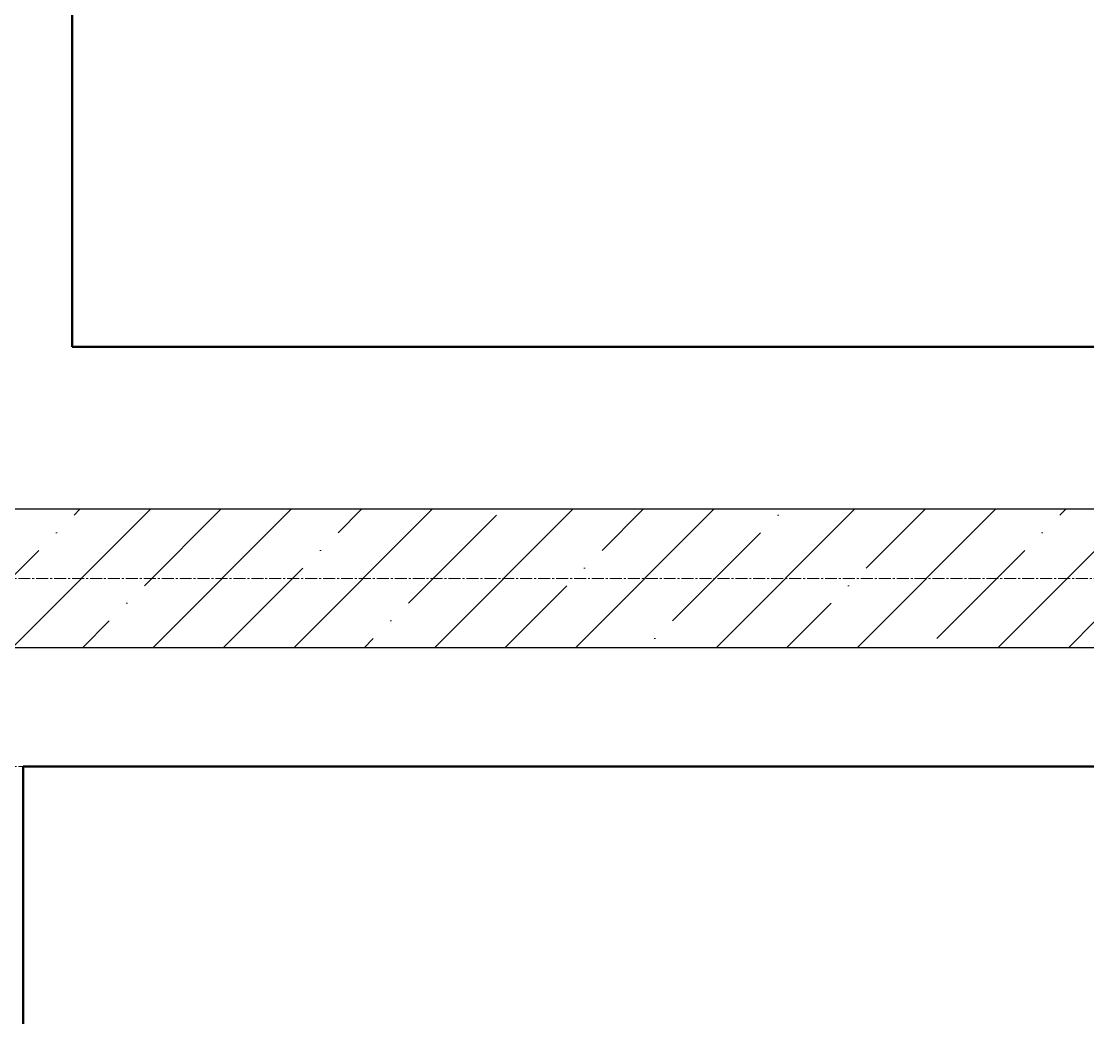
# Model space of a CAD drawing. Header units: millimetres. Extents: x -7155 to 483283, y -227682 to 148426.
# Drawn here: x 337 to 2037, y 26000 to 27587 of the extents above; entities that cross this region are included whole.
import ezdxf

# ---------------------------------------------------------------- set-up
doc = ezdxf.new("R2010")
doc.units = ezdxf.units.MM
doc.linetypes.add('CENTER2', pattern=[28.575, 19.05, -3.175, 3.175, -3.175])
doc.layers.add('АР_Оси_РД_100', color=7, linetype='Continuous', lineweight=0, true_color=0x525252)
doc.layers.add('РД_Оси_100', color=7, linetype='Continuous', lineweight=0, true_color=0x525252)
doc.layers.add('АР_Стены ЖБ', color=7, linetype='Continuous', lineweight=30)
doc.layers.add('АР_Штриховка', color=8, linetype='Continuous', lineweight=0)

# ---------------------------------------------------------------- blocks, each defined once
blk = doc.blocks.new('СОШ_2200_АР_ОСИ_М100_28.05.24')
at = {"layer": 'АР_Оси_РД_100', "linetype": 'CENTER2'}
for points in [[(29555, 26700), (-5454.958, 26700), (-5954.958, 26850)], [(29555, 26400), (-5454.958, 26400), (-5954.958, 26250)]]:
    blk.add_lwpolyline(points, dxfattribs=at)

msp = doc.modelspace()

# ---------------------------------------------------------------- hatches: boundary and pattern name
at = {"layer": 'АР_Штриховка', "linetype": 'Continuous', "lineweight": 5, "true_color": 0x000000}
h = msp.add_hatch(dxfattribs=at)
h.set_pattern_fill('ANSI35', color=18, scale=25, angle=6.1e-21, style=0)
h.paths.add_polyline_path([(120, 26810), (120, 26590), (6700, 26590), (6700, 26810)], flags=0)

# ---------------------------------------------------------------- linework, layer by layer
at = {"color": 1, "lineweight": 50}
msp.add_lwpolyline([(12013, 13770), (8049, 13770), (8049, 23114), (8049, 23114), (340.2, 23121.1), (340.2, 26400), (8107, 26400), (8107, 38493), (11900, 38493), (11906.3, 33940.1), (11084, 33940.1), (11084, 32130), (11084, 25094), (20554, 25094), (20520, 26066), (26487, 26066), (26487, 25653), (27232, 25653), (27232, 22077), (26434, 22077), (26434, 21700), (11906, 21700), (11906, 13770)], dxfattribs=at)
msp.add_lwpolyline([(418, 27069), (7401, 27069), (7401, 35594), (418, 35594)], close=True, dxfattribs=at)
at = {"layer": 'АР_Стены ЖБ', "color": 18, "linetype": 'Continuous', "lineweight": 30, "true_color": 0x000000}
for p, q in [((6700, 26810), (120, 26810)), ((120, 26590), (6700, 26590))]:
    msp.add_line(p, q, dxfattribs=at)

# ---------------------------------------------------------------- block references
at = {"layer": 'РД_Оси_100'}
msp.add_blockref('СОШ_2200_АР_ОСИ_М100_28.05.24', (0, 0), dxfattribs=at)

doc.saveas('drawing.dxf')
